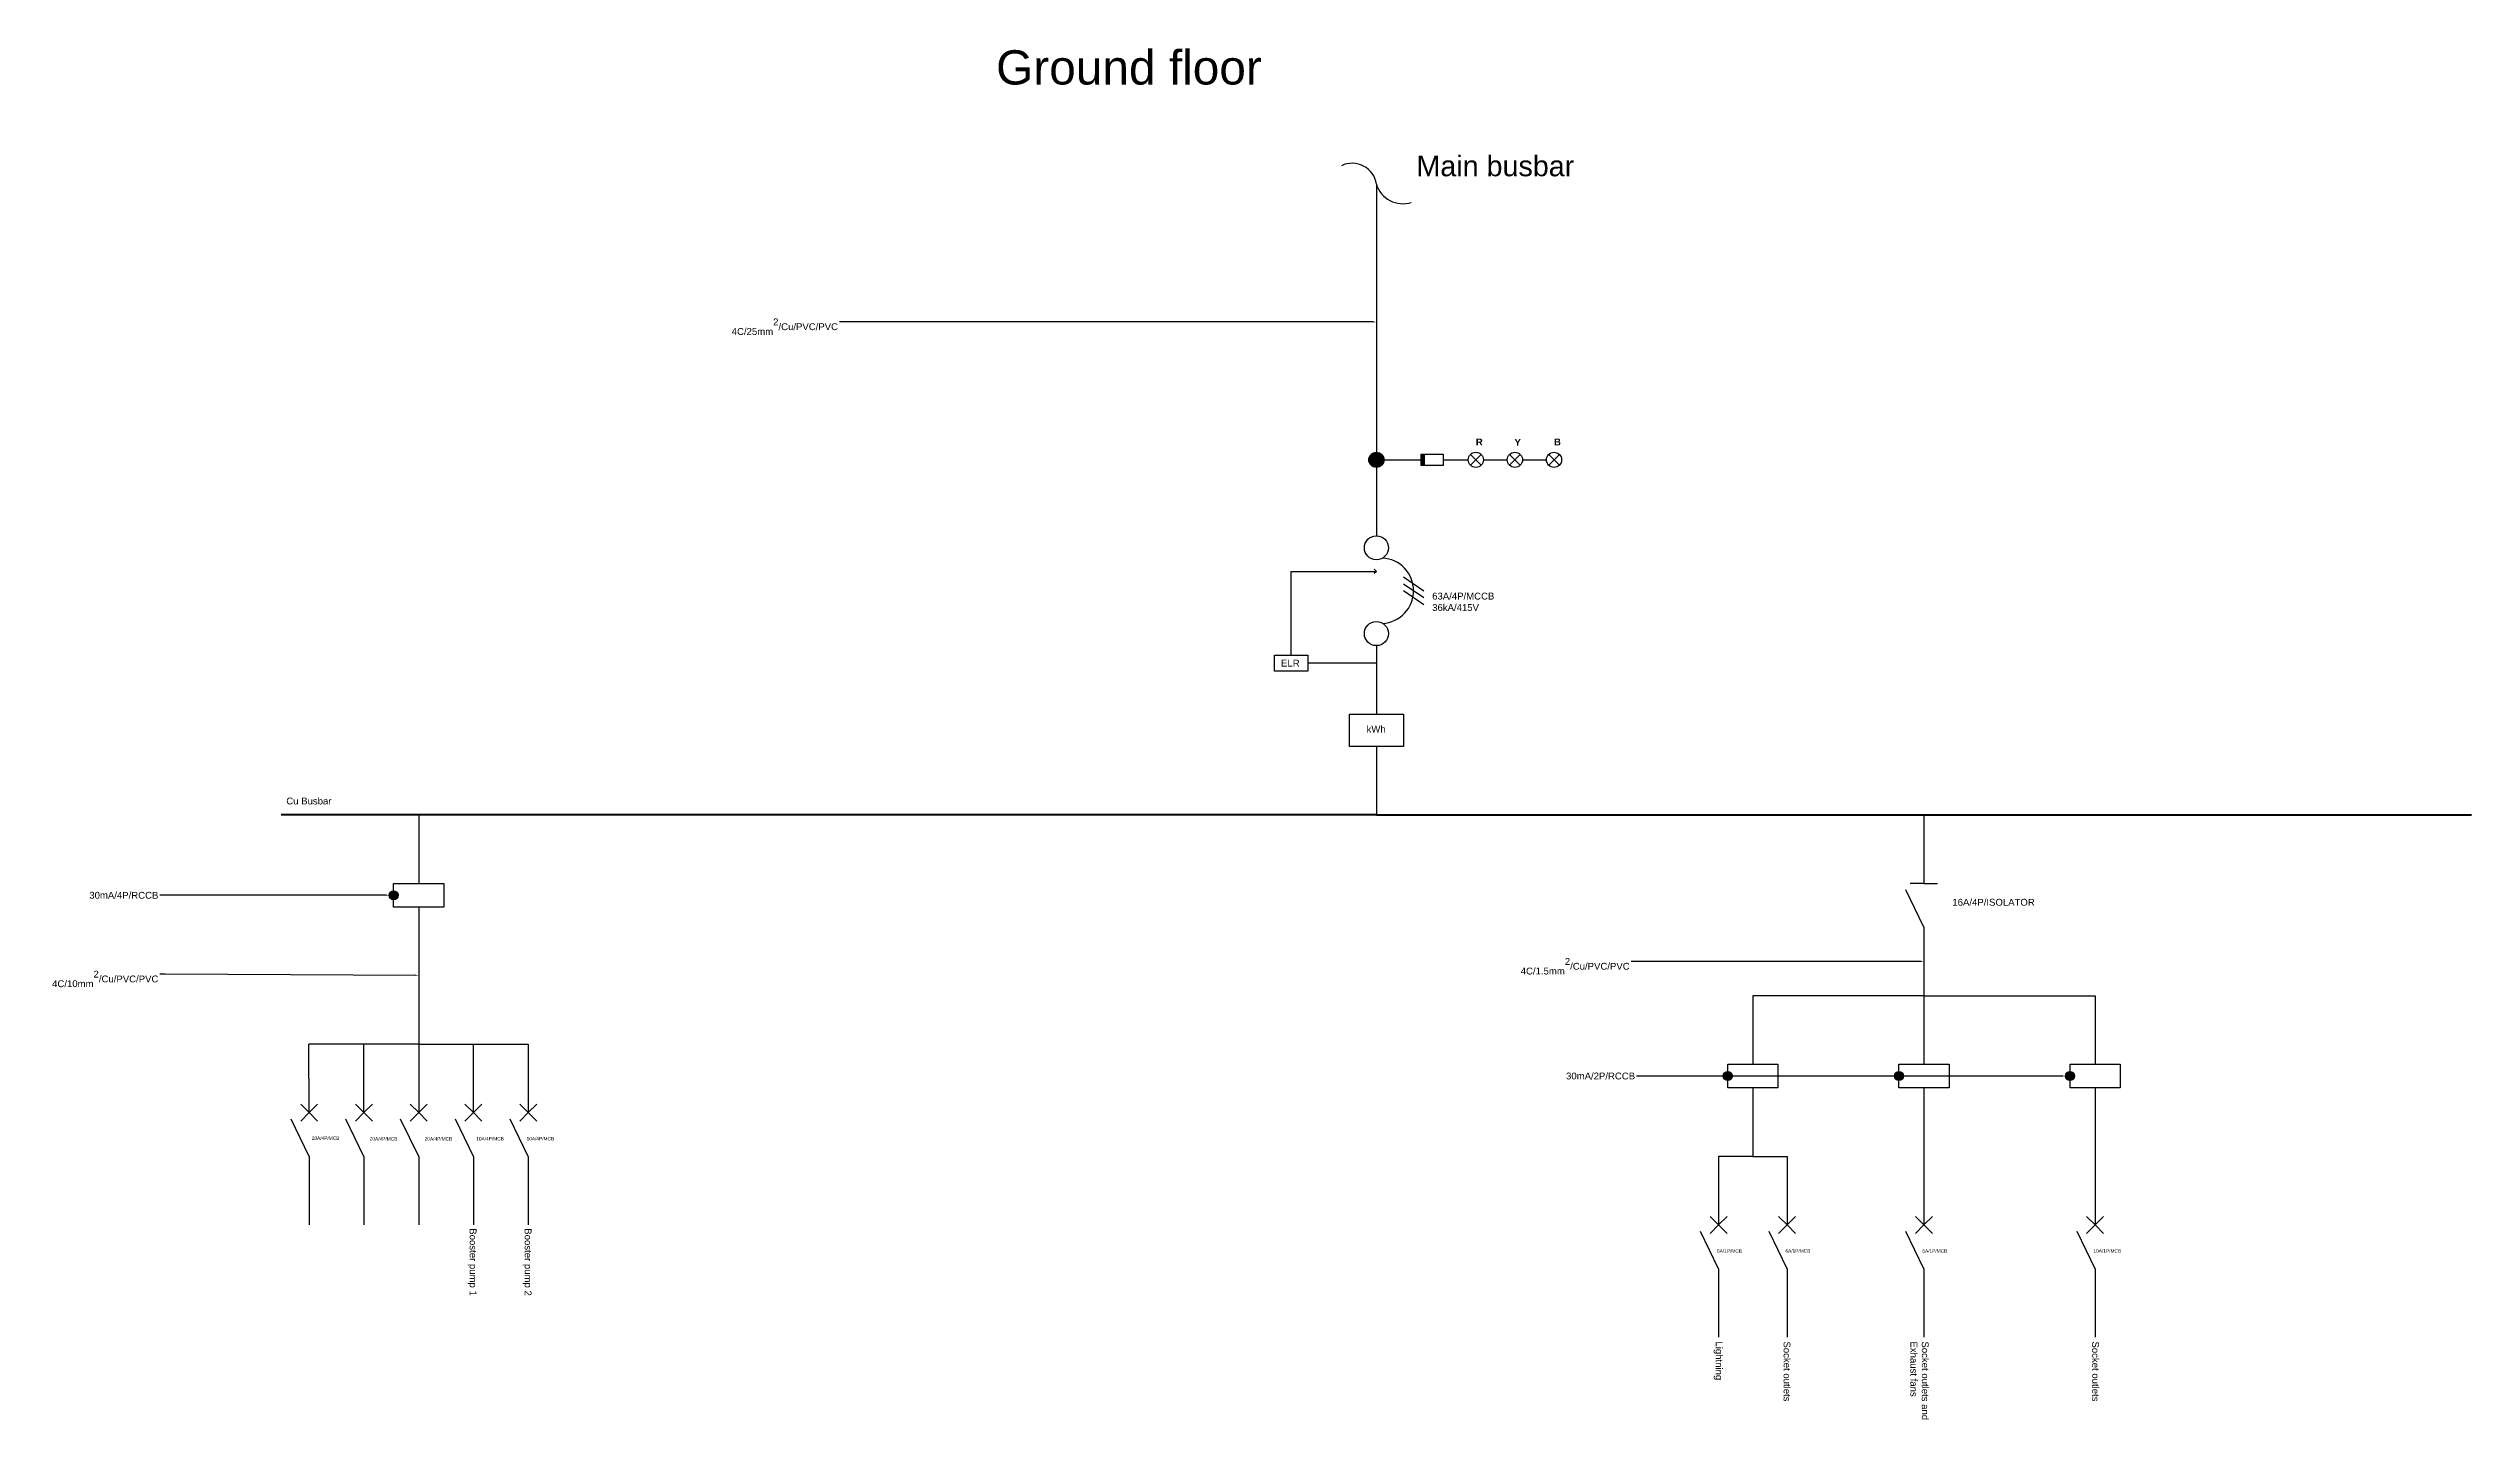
# Model space of a CAD drawing. Header units: millimetres. Extents: x 2231 to 7696, y 3773 to 5833.
# Drawn here: x 4156 to 7696, y 3773 to 5776 of the extents above; entities that cross this region are included whole.
import ezdxf
from ezdxf import colors
from ezdxf.entities.mleader import LeaderData, LeaderLine
from ezdxf.math import Vec2, Vec3

# ---------------------------------------------------------------- set-up
doc = ezdxf.new("R2010")
doc.units = ezdxf.units.MM
doc.styles.add('Annotative', font='')
doc.styles.get("Standard").update_dxf_attribs({"font": ''})
doc.styles.get('Annotative').set_extended_font_data('Arial')
doc.styles.get('Standard').set_extended_font_data('Arial')

# ---------------------------------------------------------------- blocks, each defined once
blk = doc.blocks.new('*U1')
blk.add_line((-14.8, 10.1), (14.8, -10.1))
blk = doc.blocks.new('*U2')
at = {"color": 0, "linetype": 'ByBlock', "lineweight": -2, "transparency": 16777216}
for p in [(0, 20), (0, 10), (0, 0)]:
    blk.add_blockref('*U1', p, dxfattribs=at)

msp = doc.modelspace()

# ---------------------------------------------------------------- hatches: boundary and pattern name
h = msp.add_hatch(color=256)
h.dxf.hatch_style = 1
h.paths.add_polyline_path([(6107.2, 5175, 1), (6085.1, 5175, 1)])
h = msp.add_hatch(color=256)
h.dxf.hatch_style = 1
h.paths.add_polyline_path([(6165.8, 5183.2), (6161.5, 5183.2), (6161.5, 5166.8), (6165.8, 5166.8)])
h = msp.add_hatch(color=256)
h.dxf.hatch_style = 1
h.paths.add_polyline_path([(4653.8, 4538.8, 1), (4667, 4538.8, 1)])
h = msp.add_hatch(color=256)
h.dxf.hatch_style = 1
h.paths.add_polyline_path([(6603, 4274.7, 1), (6616.2, 4274.7)], flags=17)
h.paths.add_polyline_path([(6603, 4274.7, 1), (6616.2, 4274.7, 1)])
h = msp.add_hatch(color=256)
h.dxf.hatch_style = 1
h.paths.add_polyline_path([(6616.2, 4274.7), (6603, 4274.7, 1)])
h = msp.add_hatch(color=256)
h.dxf.hatch_style = 1
h.paths.add_polyline_path([(6866.2, 4274.7, 1), (6853, 4274.7)], flags=17)
h.paths.add_polyline_path([(6866.2, 4274.7, 1), (6853, 4274.7, 1)])
h = msp.add_hatch(color=256)
h.dxf.hatch_style = 1
h.paths.add_polyline_path([(6853, 4274.7), (6866.2, 4274.7, 1)])
h = msp.add_hatch(color=256)
h.dxf.hatch_style = 1
h.paths.add_polyline_path([(7116.2, 4274.7, 1), (7103, 4274.7, 1)])

# ---------------------------------------------------------------- linework, layer by layer
for p, q in [((6096.2, 5577.7), (6096.2, 5175)), ((6107.2, 5175), (6161.5, 5175)), ((6165.8, 5183.2), (6165.8, 5166.8)), ((6193.9, 5175), (6230.4, 5175)), ((6241.5, 5175), (6233.6, 5182.8)), ((6241.5, 5175), (6233.6, 5167.2)), ((6241.5, 5175), (6249.3, 5182.8)), ((6241.5, 5175), (6249.3, 5167.2)), ((6252.5, 5175), (6287.5, 5175)), ((6298.6, 5175), (6290.8, 5182.8)), ((6298.6, 5175), (6290.8, 5167.2)), ((6298.6, 5175), (6306.4, 5182.8)), ((6298.6, 5175), (6306.4, 5167.2)), ((6309.6, 5175), (6344.6, 5175)), ((6355.7, 5175), (6347.9, 5182.8)), ((6355.7, 5175), (6347.9, 5167.2)), ((6355.7, 5175), (6363.5, 5182.8)), ((6355.7, 5175), (6363.5, 5167.2)), ((6096.2, 5163.9), (6096.2, 5063.9)), ((5971.7, 4889.7), (5971.7, 5011.9)), ((5971.7, 5011.9), (6096.2, 5011.9)), ((6096.2, 5011.9), (6092.9, 5015.2)), ((6096.2, 5011.9), (6092.9, 5008.7)), ((6096.2, 4903.5), (6096.2, 4803.5)), ((6096.2, 4878), (5996.2, 4878)), ((6096.2, 4756.1), (6096.2, 4656.1)), ((4697, 4656.1), (4697, 4556.1)), ((6896.2, 4656.1), (6896.2, 4556.1)), ((6896.2, 4492.1), (6869.8, 4546.6)), ((6896.2, 4556.1), (6876.2, 4556.1)), ((6896.2, 4556.1), (6916.2, 4556.1)), ((4697, 4521.4), (4697, 4321.4)), ((6896.2, 4492.1), (6896.2, 4392.1)), ((6646.2, 4392.1), (6646.2, 4292.1)), ((6896.2, 4392.1), (6646.2, 4392.1)), ((6896.2, 4392.1), (6896.2, 4292.1)), ((6896.2, 4392.1), (7146.2, 4392.1)), ((7146.2, 4392.1), (7146.2, 4292.1)), ((4697, 4321.4), (4536.6, 4321.4)), ((4537, 4221.4), (4536.6, 4321.4)), ((4617, 4221.4), (4617, 4321.4)), ((4697, 4321.4), (4697, 4221.4)), ((4697, 4321.4), (4857, 4321.4)), ((4777, 4221.4), (4777, 4321.4)), ((4857, 4321.4), (4857, 4221.4)), ((6646.2, 4257.3), (6646.2, 4157.3)), ((6896.2, 4257.3), (6896.2, 4157.3)), ((7146.2, 4257.3), (7146.2, 4157.3)), ((4537, 4221.4), (4524.6, 4233.8)), ((4537, 4221.4), (4524.6, 4209)), ((4537, 4221.4), (4549.4, 4233.8)), ((4537, 4221.4), (4549.4, 4209)), ((4617, 4221.4), (4604.6, 4233.8)), ((4617, 4221.4), (4604.6, 4209)), ((4617, 4221.4), (4629.4, 4233.8)), ((4617, 4221.4), (4629.4, 4209)), ((4697, 4221.4), (4684.6, 4233.8)), ((4697, 4221.4), (4684.6, 4209)), ((4697, 4221.4), (4709.4, 4233.8)), ((4697, 4221.4), (4709.4, 4209)), ((4777, 4221.4), (4764.6, 4233.8)), ((4777, 4221.4), (4764.6, 4209)), ((4777, 4221.4), (4789.4, 4233.8)), ((4777, 4221.4), (4789.4, 4209)), ((4857, 4221.4), (4844.6, 4233.8)), ((4857, 4221.4), (4844.6, 4209)), ((4857, 4221.4), (4869.4, 4233.8)), ((4857, 4221.4), (4869.4, 4209)), ((4537.2, 4157.3), (4510.8, 4211.9)), ((4617, 4157.3), (4590.6, 4211.9)), ((4697, 4157.3), (4670.6, 4211.9)), ((4777, 4157.3), (4750.6, 4211.9)), ((4857, 4157.3), (4830.6, 4211.9)), ((4537.2, 4157.3), (4537.2, 4057.3)), ((4537.2, 4157.3), (4537.2, 4155.9)), ((4617, 4157.3), (4617, 4057.3)), ((4697, 4157.3), (4697, 4057.3)), ((4777, 4157.3), (4777, 4057.3)), ((4857, 4157.3), (4857, 4057.3)), ((6646.2, 4157.3), (6596.2, 4157.3)), ((6596.2, 4157.3), (6596.2, 4057.3)), ((6646.2, 4157.3), (6696.2, 4157.3)), ((6696.2, 4157.3), (6696.2, 4057.3)), ((6896.2, 4157.3), (6896.2, 4057.3)), ((7146.2, 4157.3), (7146.2, 4057.3)), ((6596.2, 3993.3), (6569.8, 4047.8)), ((6596.2, 4057.3), (6583.8, 4069.7)), ((6596.2, 4057.3), (6583.8, 4044.9)), ((6596.2, 4057.3), (6608.6, 4069.7)), ((6596.2, 4057.3), (6608.6, 4044.9)), ((6696.2, 3993.3), (6669.8, 4047.8)), ((6696.2, 4057.3), (6683.8, 4069.7)), ((6696.2, 4057.3), (6683.8, 4044.9)), ((6696.2, 4057.3), (6708.6, 4069.7)), ((6696.2, 4057.3), (6708.6, 4044.9)), ((6896.2, 3993.3), (6869.8, 4047.8)), ((6896.2, 4057.3), (6883.8, 4069.7)), ((6896.2, 4057.3), (6883.8, 4044.9)), ((6896.2, 4057.3), (6908.6, 4069.7)), ((6896.2, 4057.3), (6908.6, 4044.9)), ((7146.2, 3993.3), (7119.8, 4047.8)), ((7146.2, 4057.3), (7133.8, 4069.7)), ((7146.2, 4057.3), (7133.8, 4044.9)), ((7146.2, 4057.3), (7158.6, 4069.7)), ((7146.2, 4057.3), (7158.6, 4044.9)), ((6596.2, 3993.3), (6596.2, 3893.3)), ((6696.2, 3993.3), (6696.2, 3893.3)), ((6896.2, 3993.3), (6896.2, 3893.3)), ((7146.2, 3993.3), (7146.2, 3893.3))]:
    msp.add_line(p, q)
at = {"lineweight": 50}
for q in [(4496.2, 4656.1), (7696.2, 4656.1)]:
    msp.add_line((6096.2, 4656.1), q, dxfattribs=at)
for points in [[(6161.5, 5183.2), (6193.9, 5183.2), (6193.9, 5166.8), (6161.5, 5166.8)], [(5947.2, 4889.7), (5996.2, 4889.7), (5996.2, 4866.4), (5947.2, 4866.4)], [(6056.7, 4803.5), (6135.6, 4803.5), (6135.6, 4756.1), (6056.7, 4756.1)]]:
    msp.add_lwpolyline(points, close=True)
for points in [[(4660.4, 4545.4), (4660.4, 4556.1), (4733.6, 4556.1), (4733.6, 4521.4), (4660.4, 4521.4), (4660.4, 4532.1)], [(6609.6, 4281.3), (6609.6, 4292.1), (6682.8, 4292.1), (6682.8, 4257.3), (6609.6, 4257.3), (6609.6, 4268.1)], [(6859.6, 4281.3), (6859.6, 4292.1), (6932.8, 4292.1), (6932.8, 4257.3), (6859.6, 4257.3), (6859.6, 4268.1)], [(7109.6, 4281.3), (7109.6, 4292.1), (7182.8, 4292.1), (7182.8, 4257.3), (7109.6, 4257.3), (7109.6, 4268.1)]]:
    msp.add_lwpolyline(points)
for centre, radius in [((6096.2, 5175), 11.1), ((6241.5, 5175), 11.1), ((6298.6, 5175), 11.1), ((6355.7, 5175), 11.1), ((6096.2, 5046.4), 17.6), ((6096.2, 4921.1), 17.6), ((4660.4, 4538.8), 6.63), ((6609.6, 4274.7), 6.63), ((6859.6, 4274.7), 6.63), ((7109.6, 4274.7), 6.63)]:
    msp.add_circle(centre, radius)
for centre, radius, start, end in [((6060.8, 5572.3), 35.9, 8.695, 115.7253), ((6135.1, 5589.8), 40.8, 197.2101, 287.2101), ((6102.8, 4983.7), 47.7, 273.0392, 86.9608)]:
    msp.add_arc(centre, radius, start, end)

# ---------------------------------------------------------------- block references
msp.add_blockref('*U2', (6150.5, 4973.7))

# ---------------------------------------------------------------- texts
at = {"insert": (5540.6, 5773.2), "char_height": 50, "attachment_point": 1, "style": 'Annotative'}
msp.add_mtext_dynamic_manual_height_columns('{\\fArial Unicode MS|b0|i0|c0|p2;Ground floor}', width=1302.939, gutter_width=12.5, heights=[0], dxfattribs=at)
at = {"attachment_point": 1}
for s, width, insert, char_height in [('Main busbar', 259.377, (6154.7, 5619.2), 30), ('{\\fArial|b1|i0|c0|p34;\\C240;\\c2367469;R}', 16.782, (6241.5, 5206), 10), ('{\\fArial|b1|i0|c0|p34;\\C41;\\c5369588;Y}', 16.782, (6298, 5205.4), 10), ('{\\fArial|b1|i0|c0|p34;\\C5;B}', 16.782, (6355.7, 5206), 10), ('63A/4P/MCCB\\P36kA/415V', 133.976, (6177.7, 4980.8), 10), ('ELR', 41.106, (5956.9, 4882.9), 10), ('kWh', 4.973, (6081.9, 4786.5), 10), ('Cu Busbar', 89.142, (4503.6, 4681.5), 10), ('16A/4P/ISOLATOR', 133.976, (6937.7, 4533.6), 10), ('20A/4P/MCB', 43.638, (4540.8, 4186.5), 5), ('20A/4P/MCB', 43.638, (4625.5, 4185.5), 5), ('20A/4P/MCB', 43.638, (4705.7, 4185.5), 5), ('10A/4P/MCB', 43.638, (4781.1, 4185.6), 5), ('10A/4P/MCB', 43.638, (4854.6, 4185.7), 5), ('6A/1P/MCB', 43.638, (6593.8, 4021.7), 5), ('6A/1P/MCB', 43.638, (6693.8, 4021.7), 5), ('6A/1P/MCB', 43.638, (6893.8, 4021.7), 5), ('10A/1P/MCB', 43.638, (7143.8, 4021.7), 5)]:
    msp.add_mtext_dynamic_manual_height_columns(s, width=width, gutter_width=12.5, heights=[0], dxfattribs=dict(at, insert=insert, char_height=char_height))
at = {"char_height": 10, "attachment_point": 1, "rotation": 270}
for s, width, gutter_width, insert in [('Booster pump 1', 135.431, 25.2, (4781.5, 4052.3)), ('Booster pump 2', 135.431, 25.2, (4861.9, 4052.3)), ('Lightning', 95.25, 12.5, (6602, 3887)), ('Socket outlets', 95.25, 12.5, (6701.1, 3887)), ('Socket outlets and Exhaust fans', 122.408, 12.5, (6903.1, 3887)), ('Socket outlets', 95.25, 12.5, (7151.9, 3887))]:
    msp.add_mtext_dynamic_manual_height_columns(s, width=width, gutter_width=gutter_width, heights=[0], dxfattribs=dict(at, insert=insert))

# ---------------------------------------------------------------- leaders
ml = msp.add_multileader_mtext('Standard')
ml.set_content('4C/25mm{\\A1;\\S2^ ;/Cu/PVC/PVC}', color=256)
ml.set_leader_properties()
ml.build(insert=Vec2(0, 0))
ctx = ml.context
ctx.base_point, ctx.char_height, ctx.plane_origin = Vec3(5153.6, 5376.3), 10, Vec3(6096.2, 5376.3)
ctx.text_align_type = 2
notes = []
notes.append((ctx, [(0, (1, 1, 0), (5319.6, 5376.3), (-1, 0), 8, [(0, [(6096.2, 5376.3)], 0, [])])]))
ctx.mtext.insert, ctx.mtext.alignment, ctx.mtext.flow_direction = Vec3(5309.6, 5381.4), 3, 5
ml = msp.add_multileader_mtext('Standard')
ml.set_content('30mA/4P/RCCB', color=256)
ml.set_leader_properties()
ml.build(insert=Vec2(0, 0))
ctx = ml.context
ctx.base_point, ctx.char_height, ctx.plane_origin = Vec3(4215.1, 4538.8), 10, Vec3(4653.8, 4538.8)
ctx.text_align_type = 2
notes.append((ctx, [(0, (1, 1, 0), (4326.7, 4538.8), (-1, 0), 8, [(0, [(4653.8, 4538.8)], 0, [])])]))
ctx.mtext.insert, ctx.mtext.alignment, ctx.mtext.flow_direction = Vec3(4316.7, 4543.8), 3, 5
ml = msp.add_multileader_mtext('Standard')
ml.set_content('4C/10mm{\\A1;\\S2^ ;/Cu/PVC/PVC}', color=256)
ml.set_leader_properties()
ml.build(insert=Vec2(0, 0))
ctx = ml.context
ctx.base_point, ctx.char_height, ctx.plane_origin = Vec3(4160.6, 4423.5), 10, Vec3(4697, 4421.4)
ctx.text_align_type = 2
notes.append((ctx, [(0, (1, 1, 0), (4326.7, 4423.5), (-1, 0), 8, [(0, [(4697, 4421.4)], 0, [])])]))
ctx.mtext.insert, ctx.mtext.alignment, ctx.mtext.flow_direction = Vec3(4316.7, 4428.6), 3, 5
ml = msp.add_multileader_mtext('Standard')
ml.set_content('4C/1.5mm{\\A1;\\S2^ ;/Cu/PVC/PVC}', color=256)
ml.set_leader_properties()
ml.build(insert=Vec2(0, 0))
ctx = ml.context
ctx.base_point, ctx.char_height, ctx.plane_origin = Vec3(6306.2, 4442.1), 10, Vec3(6896.2, 4442.1)
ctx.text_align_type = 2
notes.append((ctx, [(0, (1, 1, 0), (6476.2, 4442.1), (-1, 0), 8, [(0, [(6896.2, 4442.1)], 0, [])])]))
ctx.mtext.insert, ctx.mtext.alignment, ctx.mtext.flow_direction = Vec3(6466.2, 4447.1), 3, 5
ml = msp.add_multileader_mtext('Standard')
ml.set_content('30mA/2P/RCCB', color=256)
ml.set_leader_properties()
ml.build(insert=Vec2(0, 0))
ctx = ml.context
ctx.base_point, ctx.char_height, ctx.plane_origin = Vec3(6372.6, 4274.7), 10, Vec3(7103, 4274.7)
ctx.text_align_type = 2
notes.append((ctx, [(0, (1, 1, 0), (6484.2, 4274.7), (-1, 0), 8, [(0, [(7103, 4274.7)], 0, [])])]))
ctx.mtext.insert, ctx.mtext.alignment, ctx.mtext.flow_direction = Vec3(6474.2, 4279.8), 3, 5
for ctx, leaders in notes:
    for number, flags, end, landing, length, lines in leaders:
        leader = LeaderData()
        leader.index, (leader.has_last_leader_line, leader.has_dogleg_vector, leader.attachment_direction) = number, flags
        leader.last_leader_point, leader.dogleg_vector, leader.dogleg_length = Vec3(end), Vec3(landing), length
        for number, points, colour, breaks in lines:
            line = LeaderLine()
            line.index, line.vertices, line.color, line.breaks = number, Vec3.list(points), colors.encode_raw_color(colour), breaks
            leader.lines.append(line)
        ctx.leaders.append(leader)

doc.saveas('drawing.dxf')
